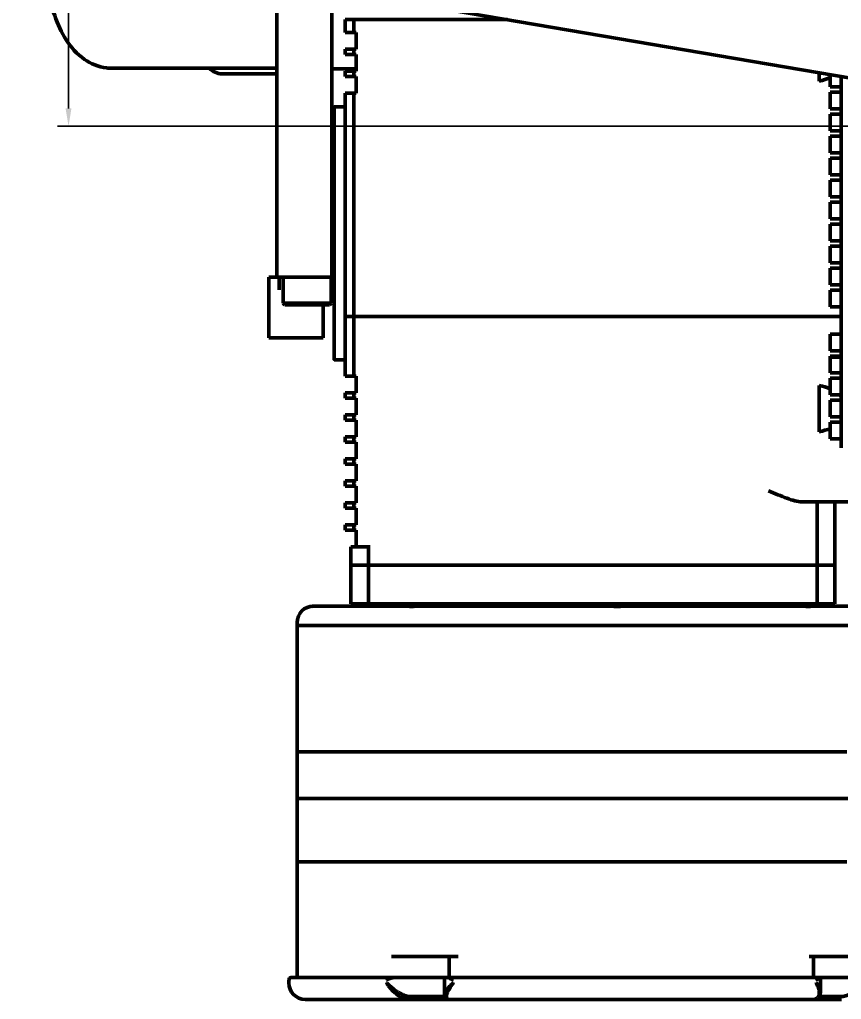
# Model space of a CAD drawing. Header units: millimetres. Extents: x 36 to 3196, y 27 to 5967.
# Drawn here: x 1240.5 to 1389.9, y 2943.3 to 3121.4 of the extents above; entities that cross this region are included whole.
import ezdxf

# ---------------------------------------------------------------- set-up
doc = ezdxf.new("R2010")
doc.units = ezdxf.units.MM
doc.layers.add('08_Dimension.Annotation', color=2, linetype='Continuous')
doc.layers.add('외형선(ISO)', color=7, linetype='Continuous', lineweight=50)
doc.styles.add('Coavis T-3.2 Style', font='MS PGothic.ttf', dxfattribs={"height": 3.2})
doc.styles.add('Coavis T-7.0 Style', font='MS PGothic.ttf', dxfattribs={"height": 7})
doc.dimstyles.new('Coavis D-Style$0', dxfattribs={"dimtxt": 3.2, "dimasz": 3.2, "dimexe": 2, "dimexo": 1, "dimgap": 0.8, "dimtad": 1, "dimdec": 3, "dimzin": 1, "dimdsep": 46, "dimtxsty": 'Coavis T-3.2 Style', "dimcen": 0, "dimclrd": 253, "dimclre": 253, "dimclrt": 2, "dimadec": 1, "dimazin": 0, "dimtp": 0.1, "dimtm": 0.1, "dimtfac": 0.71, "dimtdec": 3, "dimtmove": 0, "dimatfit": 3, "dimfxl": 1, "dimlwd": -1, "dimlwe": -1, "dimarcsym": 1})

# ---------------------------------------------------------------- blocks, each defined once
blk = doc.blocks.new('*D22')
at = {"layer": '08_Dimension.Annotation', "color": 253, "linetype": 'ByBlock', "transparency": 16777216}
for p, q in [((1486.89, 3243.06), (1247.42, 3243.06)), ((1249.42, 3239.86), (1249.42, 3105.26)), ((1486.89, 3102.06), (1247.42, 3102.06))]:
    blk.add_line(p, q, dxfattribs=at)
at = {"layer": '08_Dimension.Annotation', "color": 253, "transparency": 16777216}
for points in [[(1248.88, 3239.86), (1249.95, 3239.86), (1249.42, 3243.06)], [(1248.88, 3105.26), (1249.95, 3105.26), (1249.42, 3102.06)]]:
    blk.add_solid(points, dxfattribs=at)
at = {"layer": 'Defpoints', "color": 0, "transparency": 16777216}
for p in [(1487.89, 3243.06), (1249.42, 3102.06), (1487.89, 3102.06)]:
    blk.add_point(p, dxfattribs=at)
at = {"layer": '08_Dimension.Annotation', "color": 2, "transparency": 16777216, "insert": (1245.12, 3172.56), "char_height": 7, "attachment_point": 5, "rotation": 90, "style": 'Coavis T-7.0 Style'}
blk.add_mtext('{\\C5;141.000}', dxfattribs=at)

msp = doc.modelspace()

# ---------------------------------------------------------------- linework, layer by layer
at = {"layer": '외형선(ISO)'}
for p, q in [((1303.9375, 3125.7357), (1401.7763, 3109.0118)), ((1287.2917, 3124.5614), (1287.2917, 3112.7661)), ((1297.2917, 3112.7661), (1297.2917, 3124.5614)), ((1299.7105, 3121.4114), (1299.7105, 3119.0614)), ((1299.7105, 3121.4114), (1301.2563, 3121.4114)), ((1301.2563, 3119.0614), (1301.2563, 3121.4114)), ((1301.2563, 3121.4114), (1304.2596, 3121.4114)), ((1304.2596, 3121.4114), (1321.6283, 3121.4114)), ((1329.2356, 3121.4114), (1321.6283, 3121.4114)), ((1301.2563, 3119.0614), (1299.7105, 3119.0614)), ((1301.2563, 3119.0614), (1301.7105, 3119.0614)), ((1301.7105, 3116.0614), (1301.7105, 3119.0614)), ((1299.7105, 3116.0614), (1299.7105, 3115.0614)), ((1299.7105, 3116.0614), (1301.2563, 3116.0614)), ((1301.2563, 3115.0614), (1301.2563, 3116.0614)), ((1301.7105, 3116.0614), (1301.2563, 3116.0614)), ((1301.2563, 3115.0614), (1299.7105, 3115.0614)), ((1301.2563, 3115.0614), (1301.7105, 3115.0614)), ((1301.7105, 3112.0614), (1301.7105, 3115.0614)), ((1257.3506, 3112.5614), (1263.4682, 3112.5614)), ((1263.4682, 3112.5614), (1272.2917, 3112.5614)), ((1272.2917, 3112.5614), (1287.2917, 3112.5614)), ((1287.2917, 3108.1162), (1287.2917, 3112.7661)), ((1297.2917, 3112.7661), (1297.2917, 3108.1162)), ((1301.7105, 3112.4421), (1297.2917, 3112.4421)), ((1277.2917, 3111.5614), (1287.2917, 3111.5614)), ((1299.7105, 3112.0614), (1299.7105, 3111.0614)), ((1299.7105, 3112.0614), (1301.2563, 3112.0614)), ((1299.7105, 3111.0614), (1301.2563, 3111.0614)), ((1301.7105, 3112.0614), (1301.2563, 3112.0614)), ((1301.2563, 3111.0614), (1301.2563, 3112.0614)), ((1301.2563, 3111.0614), (1301.7105, 3111.0614)), ((1301.7105, 3108.0614), (1301.7105, 3111.0614)), ((1385.8917, 3110.2307), (1385.8917, 3111.727)), ((1387.8917, 3111.3851), (1387.8917, 3110.8691)), ((1387.8917, 3109.2055), (1387.8917, 3110.8691)), ((1389.8917, 3111.0433), (1389.8917, 3105.6436)), ((1387.8917, 3109.2055), (1389.8917, 3109.2055)), ((1287.2917, 3108.1162), (1287.2917, 3074.5614)), ((1297.2917, 3074.5614), (1297.2917, 3108.1162)), ((1299.7105, 3108.0614), (1299.7105, 3067.4114)), ((1301.2563, 3108.0614), (1299.7105, 3108.0614)), ((1301.7105, 3108.0614), (1301.2563, 3108.0614)), ((1301.2563, 3067.4114), (1301.2563, 3108.0614)), ((1387.8917, 3105.2055), (1387.8917, 3108.2055)), ((1389.8917, 3108.2055), (1387.8917, 3108.2055)), ((1297.7105, 3105.5614), (1297.7105, 3105.4736)), ((1297.9396, 3105.5614), (1297.7105, 3105.5614)), ((1297.7105, 3101.4614), (1297.7105, 3105.4736)), ((1297.9396, 3105.5614), (1299.7105, 3105.5614)), ((1387.8917, 3105.2055), (1389.8917, 3105.2055)), ((1389.8917, 3059.4792), (1389.8917, 3105.6436)), ((1387.8917, 3101.2055), (1387.8917, 3104.2055)), ((1389.8917, 3104.2055), (1387.8917, 3104.2055)), ((1297.7105, 3063.6614), (1297.7105, 3101.4614)), ((1387.8917, 3101.2055), (1389.8917, 3101.2055)), ((1387.8917, 3097.2055), (1387.8917, 3100.2055)), ((1389.8917, 3100.2055), (1387.8917, 3100.2055)), ((1387.8917, 3097.2055), (1389.8917, 3097.2055)), ((1387.8917, 3093.2055), (1387.8917, 3096.2055)), ((1389.8917, 3096.2055), (1387.8917, 3096.2055)), ((1387.8917, 3093.2055), (1389.8917, 3093.2055)), ((1297.2917, 3091.0614), (1297.7105, 3091.0614)), ((1387.8917, 3089.2055), (1387.8917, 3092.2055)), ((1389.8917, 3092.2055), (1387.8917, 3092.2055)), ((1387.8917, 3089.2055), (1389.8917, 3089.2055)), ((1387.8917, 3085.2055), (1387.8917, 3088.2055)), ((1389.8917, 3088.2055), (1387.8917, 3088.2055)), ((1387.8917, 3085.2055), (1389.8917, 3085.2055)), ((1387.8917, 3081.2055), (1387.8917, 3084.2055)), ((1389.8917, 3084.2055), (1387.8917, 3084.2055)), ((1387.8917, 3081.2055), (1389.8917, 3081.2055)), ((1387.8917, 3077.2055), (1387.8917, 3080.2055)), ((1389.8917, 3080.2055), (1387.8917, 3080.2055)), ((1387.8917, 3077.2055), (1389.8917, 3077.2055)), ((1387.8917, 3073.2055), (1387.8917, 3076.2055)), ((1389.8917, 3076.2055), (1387.8917, 3076.2055)), ((1285.8105, 3073.0614), (1285.8105, 3074.5614)), ((1287.2917, 3074.5614), (1285.8105, 3074.5614)), ((1289.2917, 3074.5614), (1287.2917, 3074.5614)), ((1287.7105, 3074.5614), (1287.7105, 3072.2698)), ((1288.4317, 3074.5614), (1288.4317, 3069.8614)), ((1295.2917, 3074.5614), (1289.2917, 3074.5614)), ((1297.2917, 3074.5614), (1295.2917, 3074.5614)), ((1297.1517, 3074.5614), (1297.1517, 3069.8614)), ((1297.1517, 3074.0614), (1297.7105, 3074.0614)), ((1387.8917, 3073.2055), (1389.8917, 3073.2055)), ((1285.8105, 3073.0614), (1285.8105, 3063.5614)), ((1387.8917, 3069.2055), (1387.8917, 3072.2055)), ((1389.8917, 3072.2055), (1387.8917, 3072.2055)), ((1288.4317, 3069.8614), (1297.1517, 3069.8614)), ((1288.7317, 3069.5614), (1288.4317, 3069.8614)), ((1296.8517, 3069.5614), (1288.7317, 3069.5614)), ((1295.7105, 3063.5614), (1295.7105, 3069.5614)), ((1296.8517, 3069.5614), (1297.1517, 3069.8614)), ((1387.8917, 3069.2055), (1389.8917, 3069.2055)), ((1301.2563, 3067.4114), (1299.7105, 3067.4114)), ((1299.7105, 3067.4114), (1299.7105, 3056.5614)), ((1304.2596, 3067.4114), (1301.2563, 3067.4114)), ((1301.2673, 3067.4114), (1301.2673, 3056.5614)), ((1301.2673, 3067.4114), (1304.2596, 3067.4114)), ((1321.6283, 3067.4114), (1304.2596, 3067.4114)), ((1304.2596, 3067.4114), (1321.6283, 3067.4114)), ((1321.6283, 3067.4114), (1367.7926, 3067.4114)), ((1321.6283, 3067.4114), (1367.7926, 3067.4114)), ((1376.6377, 3067.4114), (1367.7926, 3067.4114)), ((1376.6377, 3067.4114), (1367.7926, 3067.4114)), ((1376.6377, 3067.4114), (1389.8917, 3067.4114)), ((1376.6377, 3067.4114), (1389.8917, 3067.4114)), ((1387.8917, 3064.2114), (1387.8917, 3061.2114)), ((1389.8917, 3064.2114), (1387.8917, 3064.2114)), ((1295.7105, 3063.5614), (1285.8105, 3063.5614)), ((1297.7105, 3059.6492), (1297.7105, 3063.6614)), ((1387.8917, 3061.2114), (1389.8917, 3061.2114)), ((1297.7105, 3059.6492), (1297.7105, 3059.5614)), ((1297.9396, 3059.5614), (1297.7105, 3059.5614)), ((1299.7105, 3059.5614), (1297.9396, 3059.5614)), ((1387.8917, 3060.2114), (1387.8917, 3057.2114)), ((1389.8917, 3060.2114), (1387.8917, 3060.2114)), ((1387.8917, 3060.0614), (1389.8917, 3060.0614)), ((1389.8917, 3059.4792), (1389.8917, 3043.5374)), ((1387.8917, 3057.2114), (1389.8917, 3057.2114)), ((1301.2673, 3056.5614), (1299.7105, 3056.5614)), ((1301.7105, 3056.5614), (1301.2673, 3056.5614)), ((1301.7105, 3056.5614), (1301.7105, 3053.5614)), ((1387.8917, 3056.2114), (1387.8917, 3054.2537)), ((1389.8917, 3056.2114), (1387.8917, 3056.2114)), ((1299.7105, 3053.5614), (1299.7105, 3052.5614)), ((1299.7105, 3053.5614), (1301.2673, 3053.5614)), ((1301.2673, 3053.5614), (1301.2673, 3052.5614)), ((1301.2673, 3053.5614), (1301.7105, 3053.5614)), ((1385.8917, 3054.8921), (1385.8917, 3046.4625)), ((1387.8917, 3053.2114), (1387.8917, 3054.2537)), ((1301.2673, 3052.5614), (1299.7105, 3052.5614)), ((1301.7105, 3052.5614), (1301.2673, 3052.5614)), ((1301.7105, 3052.5614), (1301.7105, 3049.5614)), ((1387.8917, 3053.2114), (1389.6021, 3053.2114)), ((1387.8917, 3049.2114), (1387.8917, 3052.2114)), ((1389.8917, 3052.2114), (1387.8917, 3052.2114)), ((1389.6021, 3053.2114), (1389.8917, 3053.2114)), ((1299.7105, 3049.5614), (1299.7105, 3048.5614)), ((1299.7105, 3049.5614), (1301.2673, 3049.5614)), ((1301.2673, 3048.5614), (1299.7105, 3048.5614)), ((1301.2673, 3049.5614), (1301.2673, 3048.5614)), ((1301.2673, 3049.5614), (1301.7105, 3049.5614)), ((1301.7105, 3048.5614), (1301.2673, 3048.5614)), ((1301.7105, 3048.5614), (1301.7105, 3045.5614)), ((1387.8917, 3049.2114), (1389.8917, 3049.2114)), ((1387.8917, 3047.1009), (1387.8917, 3048.2114)), ((1389.6811, 3048.2114), (1387.8917, 3048.2114)), ((1389.8917, 3048.2114), (1389.6811, 3048.2114)), ((1387.8917, 3047.1009), (1387.8917, 3045.2114)), ((1299.7105, 3045.5614), (1299.7105, 3044.5614)), ((1299.7105, 3045.5614), (1301.2673, 3045.5614)), ((1301.2673, 3045.5614), (1301.2673, 3044.5614)), ((1301.2673, 3045.5614), (1301.7105, 3045.5614)), ((1387.8917, 3045.2114), (1389.8917, 3045.2114)), ((1301.2673, 3044.5614), (1299.7105, 3044.5614)), ((1301.7105, 3044.5614), (1301.2673, 3044.5614)), ((1301.7105, 3044.5614), (1301.7105, 3041.5614)), ((1299.7105, 3041.5614), (1299.7105, 3040.5614)), ((1299.7105, 3041.5614), (1301.2673, 3041.5614)), ((1301.2673, 3041.5614), (1301.2673, 3040.5614)), ((1301.2673, 3041.5614), (1301.7105, 3041.5614)), ((1301.2673, 3040.5614), (1299.7105, 3040.5614)), ((1301.7105, 3040.5614), (1301.2673, 3040.5614)), ((1301.7105, 3040.5614), (1301.7105, 3037.5614)), ((1299.7105, 3037.5614), (1299.7105, 3036.5614)), ((1299.7105, 3037.5614), (1301.2673, 3037.5614)), ((1301.2673, 3037.5614), (1301.2673, 3036.5614)), ((1301.2673, 3037.5614), (1301.7105, 3037.5614)), ((1301.2673, 3036.5614), (1299.7105, 3036.5614)), ((1301.7105, 3036.5614), (1301.2673, 3036.5614)), ((1301.7105, 3036.5614), (1301.7105, 3033.5614)), ((1299.7105, 3033.5614), (1299.7105, 3032.5614)), ((1299.7105, 3033.5614), (1301.2673, 3033.5614)), ((1301.2673, 3032.5614), (1299.7105, 3032.5614)), ((1301.2673, 3033.5614), (1301.2673, 3032.5614)), ((1301.2673, 3033.5614), (1301.7105, 3033.5614)), ((1301.7105, 3032.5614), (1301.2673, 3032.5614)), ((1301.7105, 3032.5614), (1301.7105, 3029.5614)), ((1389.8917, 3033.7114), (1382.7137, 3033.7114)), ((1385.4827, 3022.2114), (1385.4827, 3033.7114)), ((1388.7105, 3022.2114), (1388.7105, 3033.7114)), ((1389.8917, 3033.7114), (1391.8917, 3033.7114)), ((1299.7105, 3029.5614), (1299.7105, 3028.5614)), ((1299.7105, 3029.5614), (1301.2673, 3029.5614)), ((1301.2673, 3028.5614), (1299.7105, 3028.5614)), ((1301.2673, 3029.5614), (1301.7105, 3029.5614)), ((1301.2673, 3029.5614), (1301.2673, 3028.5614)), ((1301.7105, 3028.5614), (1301.2673, 3028.5614)), ((1301.7105, 3028.5614), (1301.7105, 3025.5614)), ((1300.7105, 3025.5614), (1301.7105, 3025.5614)), ((1300.7105, 3022.2114), (1300.7105, 3025.5614)), ((1304.2596, 3025.5614), (1301.7105, 3025.5614)), ((1303.9382, 3022.2114), (1303.9382, 3025.5614)), ((1300.7105, 3022.2114), (1302.9317, 3022.2114)), ((1302.9317, 3022.2114), (1300.7105, 3022.2114)), ((1300.7105, 3015.2114), (1300.7105, 3022.2114)), ((1302.9317, 3022.2114), (1303.9382, 3022.2114)), ((1303.9382, 3022.2114), (1302.9317, 3022.2114)), ((1303.9382, 3022.2114), (1321.6283, 3022.2114)), ((1321.6283, 3022.2114), (1303.9382, 3022.2114)), ((1303.9382, 3015.2114), (1303.9382, 3022.2114)), ((1367.7926, 3022.2114), (1321.6283, 3022.2114)), ((1367.7926, 3022.2114), (1321.6283, 3022.2114)), ((1367.7926, 3022.2114), (1385.4827, 3022.2114)), ((1367.7926, 3022.2114), (1385.4827, 3022.2114)), ((1385.4827, 3022.2114), (1386.4893, 3022.2114)), ((1385.4827, 3022.2114), (1386.4893, 3022.2114)), ((1385.4827, 3015.2114), (1385.4827, 3022.2114)), ((1386.4893, 3022.2114), (1388.7105, 3022.2114)), ((1386.4893, 3022.2114), (1388.7105, 3022.2114)), ((1388.7105, 3015.2114), (1388.7105, 3022.2114)), ((1293.9605, 3014.7614), (1294.0339, 3014.7614)), ((1294.0339, 3014.7614), (1294.3305, 3014.7614)), ((1294.3305, 3014.7614), (1310.8069, 3014.7614)), ((1300.7105, 3015.2114), (1302.9317, 3015.2114)), ((1302.9317, 3015.2114), (1303.9382, 3015.2114)), ((1303.9382, 3015.2114), (1321.6283, 3015.2114)), ((1304.7105, 3014.7614), (1304.7105, 3015.2114)), ((1310.8069, 3014.7614), (1313.4123, 3014.7614)), ((1313.4123, 3014.7614), (1347.4401, 3014.7614)), ((1367.7926, 3015.2114), (1321.6283, 3015.2114)), ((1347.4401, 3014.7614), (1350.8281, 3014.7614)), ((1350.8281, 3014.7614), (1382.4743, 3014.7614)), ((1367.7926, 3015.2114), (1385.4827, 3015.2114)), ((1382.4743, 3014.7614), (1384.6603, 3014.7614)), ((1384.6603, 3014.7614), (1395.4605, 3014.7614)), ((1384.7105, 3014.7614), (1384.7105, 3015.2114)), ((1385.4827, 3015.2114), (1386.4893, 3015.2114)), ((1386.4893, 3015.2114), (1388.7105, 3015.2114)), ((1290.9605, 3011.2614), (1290.9605, 3011.7614)), ((1290.9605, 3011.2614), (1398.4605, 3011.2614)), ((1398.4605, 3011.2614), (1290.9605, 3011.2614)), ((1290.9605, 2988.2614), (1290.9605, 3011.2614)), ((1290.9605, 2988.2614), (1382.7175, 2988.2614)), ((1290.9605, 2988.2614), (1382.7175, 2988.2614)), ((1290.9605, 2979.7614), (1290.9605, 2988.2614)), ((1390.9238, 2988.2614), (1382.7175, 2988.2614)), ((1290.9605, 2979.7614), (1382.7175, 2979.7614)), ((1290.9605, 2979.7614), (1382.7175, 2979.7614)), ((1290.9605, 2968.2614), (1290.9605, 2979.7614)), ((1382.7175, 2979.7614), (1532.9777, 2979.7614)), ((1532.9777, 2979.7614), (1382.7175, 2979.7614)), ((1290.9605, 2968.2614), (1382.7175, 2968.2614)), ((1290.9605, 2968.2614), (1382.7175, 2968.2614)), ((1290.9605, 2947.2614), (1290.9605, 2968.2614)), ((1382.7175, 2968.2614), (1390.9238, 2968.2614)), ((1308.1024, 2951.0614), (1320.2484, 2951.0614)), ((1318.6138, 2951.0614), (1318.6138, 2947.2614)), ((1384.0667, 2951.0614), (1392.5714, 2951.0614)), ((1384.8701, 2951.0614), (1384.8701, 2947.2614)), ((1289.4605, 2946.7614), (1289.4605, 2946.2614)), ((1308.8471, 2947.2614), (1289.9605, 2947.2614)), ((1311.7347, 2947.2614), (1308.8471, 2947.2614)), ((1313.3286, 2947.2614), (1311.7347, 2947.2614)), ((1312.6031, 2947.2614), (1313.3286, 2947.2614)), ((1313.3286, 2947.2614), (1317.7453, 2947.2614)), ((1317.7453, 2947.2614), (1313.3286, 2947.2614)), ((1318.1025, 2947.2614), (1317.7453, 2947.2614)), ((1317.7453, 2947.2614), (1317.7453, 2944.0644)), ((1386.0793, 2947.2614), (1318.1025, 2947.2614)), ((1386.1103, 2947.2614), (1386.0793, 2947.2614)), ((1386.1103, 2947.2614), (1387.1432, 2947.2614)), ((1387.1432, 2947.2614), (1386.1103, 2947.2614)), ((1386.1103, 2947.2614), (1386.1103, 2944.5953)), ((1387.1432, 2947.2614), (1388.1794, 2947.2614)), ((1389.4196, 2947.2614), (1387.1432, 2947.2614)), ((1392.56, 2947.2614), (1389.4196, 2947.2614)), ((1311.1546, 2943.2614), (1292.4605, 2943.2614)), ((1311.3251, 2943.2614), (1311.1546, 2943.2614)), ((1312.919, 2943.2614), (1311.3251, 2943.2614)), ((1311.7347, 2943.7614), (1311.53, 2943.7614)), ((1311.7347, 2943.7614), (1313.3286, 2943.7614)), ((1318.5519, 2943.2614), (1312.919, 2943.2614)), ((1317.9019, 2943.7614), (1313.3286, 2943.7614)), ((1384.7612, 2943.2614), (1318.5519, 2943.2614)), ((1387.43, 2943.2614), (1384.7612, 2943.2614)), ((1385.986, 2944.1391), (1385.7083, 2943.7152)), ((1387.1432, 2943.7614), (1385.7386, 2943.7614)), ((1387.1432, 2943.7614), (1389.4196, 2943.7614)), ((1389.7064, 2943.2614), (1387.43, 2943.2614)), ((1389.701, 2943.7614), (1389.4196, 2943.7614)), ((1389.9409, 2943.2614), (1389.7064, 2943.2614))]:
    msp.add_line(p, q, dxfattribs=at)
for centre, radius, start, end in [((1277.2917, 3114.5614), 3, 221.810315, 270), ((1293.9605, 3011.7614), 3, 90, 180), ((1289.9605, 2946.7614), 0.5, 90, 180), ((1292.4605, 2946.2614), 3, 180, 270)]:
    msp.add_arc(centre, radius, start, end, dxfattribs=at)
for centre, start_param, end_param in [((1383.1612, 3114.4455), 5.07030831, 5.36457636), ((1383.1612, 3050.6773), 0.91860894, 1.212877), ((1383.1612, 3050.6773), 0.52857532, 0.59817791), ((1383.1612, 3050.6773), 5.70324572, 5.75460998), ((1383.1612, 3050.6773), 5.07030831, 5.36457636)]:
    msp.add_ellipse(centre, major_axis=(7.7942, 0), ratio=0.57735027, start_param=start_param, end_param=end_param, dxfattribs=at)
for points, knots in [([(1245.2917, 3132.5614), (1245.2917, 3130.7442), (1245.426, 3128.9275), (1245.9633, 3125.4134), (1246.3652, 3123.7168), (1247.4523, 3120.5373), (1248.1337, 3119.053), (1249.876, 3116.363), (1250.9399, 3115.1397), (1253.4563, 3113.4023), (1254.8269, 3112.8127), (1256.6555, 3112.5833), (1257.003, 3112.5614), (1257.3506, 3112.5614)], [4.71238898, 4.71238898, 4.71238898, 4.71238898, 5.02654825, 5.02654825, 5.34070751, 5.34070751, 5.65486678, 5.65486678, 5.96902604, 5.96902604, 6.22422884, 6.22422884, 6.28318531, 6.28318531, 6.28318531, 6.28318531]), ([(1297.7105, 3105.4736), (1297.7364, 3105.4947), (1297.7631, 3105.5123), (1297.8382, 3105.5496), (1297.8882, 3105.5609), (1297.9396, 3105.5614)], [-0.229841854, -0.229841854, -0.229841854, -0.229841854, -0.1992093279, -0.1992093279, -0.1455497148, -0.1455497148, -0.1455497148, -0.1455497148]), ([(1297.9396, 3059.5614), (1297.8882, 3059.562), (1297.8382, 3059.5732), (1297.7631, 3059.6105), (1297.7364, 3059.6281), (1297.7105, 3059.6492)], [-1.4097183571, -1.4097183571, -1.4097183571, -1.4097183571, -1.356058744, -1.356058744, -1.3254262179, -1.3254262179, -1.3254262179, -1.3254262179]), ([(1382.7137, 3033.7114), (1381.9664, 3033.7114), (1381.0377, 3034.0058), (1378.9442, 3034.7812), (1377.7797, 3035.268), (1376.6377, 3035.7114)], [-0.834717619, -0.834717619, -0.834717619, -0.834717619, -0.417358809, -0.417358809, 0, 0, 0, 0]), ([(1294.3305, 3014.7614), (1294.122, 3014.7614), (1293.9505, 3014.7462), (1293.7048, 3014.7225), (1293.6416, 3014.7162), (1293.6473, 3014.7271), (1293.7214, 3014.7449), (1293.9115, 3014.7589), (1293.969, 3014.7614), (1294.0339, 3014.7614)], [-0.897920286, -0.897920286, -0.897920286, -0.897920286, -0.786696584, -0.786696584, -0.669803818, -0.669803818, -0.548309921, -0.548309921, -0.50547008, -0.50547008, -0.50547008, -0.50547008]), ([(1313.4123, 3014.7614), (1313.2713, 3014.7614), (1313.1299, 3014.7585), (1312.6842, 3014.7452), (1312.3926, 3014.7312), (1311.8852, 3014.7183), (1311.6683, 3014.718), (1311.2689, 3014.73), (1311.0966, 3014.7436), (1310.9023, 3014.7579), (1310.8486, 3014.7614), (1310.8069, 3014.7614)], [-0.895644827, -0.895644827, -0.895644827, -0.895644827, -0.848916301, -0.848916301, -0.747481993, -0.747481993, -0.657032159, -0.657032159, -0.556432131, -0.556432131, -0.505511855, -0.505511855, -0.505511855, -0.505511855]), ([(1350.8281, 3014.7614), (1350.5754, 3014.7614), (1350.2833, 3014.7462), (1349.6192, 3014.7225), (1349.259, 3014.7162), (1348.5174, 3014.7271), (1348.1455, 3014.7449), (1347.6739, 3014.7589), (1347.5547, 3014.7614), (1347.4401, 3014.7614)], [-0.897920286, -0.897920286, -0.897920286, -0.897920286, -0.786696584, -0.786696584, -0.669803818, -0.669803818, -0.548309921, -0.548309921, -0.50547008, -0.50547008, -0.50547008, -0.50547008]), ([(1384.6603, 3014.7614), (1384.6468, 3014.7614), (1384.6232, 3014.7585), (1384.5148, 3014.7452), (1384.3933, 3014.7312), (1384.0807, 3014.7183), (1383.9007, 3014.718), (1383.4618, 3014.73), (1383.2001, 3014.7436), (1382.7732, 3014.7579), (1382.6252, 3014.7614), (1382.4743, 3014.7614)], [-0.895644827, -0.895644827, -0.895644827, -0.895644827, -0.848916301, -0.848916301, -0.747481993, -0.747481993, -0.657032159, -0.657032159, -0.556432131, -0.556432131, -0.505511855, -0.505511855, -0.505511855, -0.505511855]), ([(1308.8471, 2947.2614), (1308.6619, 2947.2614), (1308.4577, 2947.2308), (1307.8933, 2947.0806), (1307.5512, 2946.9276), (1307.2467, 2946.7635), (1307.2447, 2946.7625), (1307.2428, 2946.7614)], [-0.213745231, -0.213745231, -0.213745231, -0.213745231, -0.132568287, -0.132568287, 0, 0, 0.000856776, 0.000856776, 0.000856776, 0.000856776]), ([(1318.1025, 2947.2614), (1318.1534, 2947.2614), (1318.2132, 2947.2513), (1318.4079, 2947.1964), (1318.5592, 2947.1329), (1318.9317, 2946.9638), (1319.1402, 2946.8639), (1319.3646, 2946.7635), (1319.367, 2946.7625), (1319.3693, 2946.7614)], [0.620418883, 0.620418883, 0.620418883, 0.620418883, 0.667518907, 0.667518907, 0.75055806, 0.75055806, 0.83624971, 0.83624971, 0.837158655, 0.837158655, 0.837158655, 0.837158655]), ([(1386.0793, 2947.2614), (1386.0525, 2947.2614), (1386.0052, 2947.2308), (1385.798, 2947.0806), (1385.5982, 2946.9276), (1385.3187, 2946.7635), (1385.3169, 2946.7625), (1385.3151, 2946.7614)], [-0.213745231, -0.213745231, -0.213745231, -0.213745231, -0.132568287, -0.132568287, 0, 0, 0.000856776, 0.000856776, 0.000856776, 0.000856776]), ([(1311.1546, 2943.2614), (1311.0742, 2943.2614), (1310.9905, 2943.2689), (1310.9037, 2943.2831), (1310.8604, 2943.2903), (1310.8162, 2943.2991), (1310.7712, 2943.3097), (1310.7263, 2943.3202), (1310.6805, 2943.3324), (1310.6341, 2943.3463), (1310.5876, 2943.3601), (1310.5402, 2943.3757), (1310.4929, 2943.3927), (1310.4456, 2943.4096), (1310.3981, 2943.4279), (1310.3505, 2943.4475), (1310.3028, 2943.4671), (1310.2551, 2943.488), (1310.2072, 2943.5102), (1310.1594, 2943.5323), (1310.1114, 2943.5557), (1310.0632, 2943.5802), (1310.0151, 2943.6048), (1309.9668, 2943.6306), (1309.9185, 2943.6574), (1309.8702, 2943.6842), (1309.8223, 2943.7119), (1309.7748, 2943.7403), (1309.7272, 2943.7688), (1309.6799, 2943.7981), (1309.633, 2943.8281), (1309.586, 2943.8582), (1309.5394, 2943.8889), (1309.493, 2943.9204), (1309.4466, 2943.9519), (1309.4005, 2943.9841), (1309.3547, 2944.017), (1309.3089, 2944.0499), (1309.2633, 2944.0834), (1309.2181, 2944.1176), (1309.1728, 2944.1518), (1309.1278, 2944.1867), (1309.083, 2944.2222), (1309.0382, 2944.2577), (1308.9939, 2944.2937), (1308.9501, 2944.33), (1308.8627, 2944.4025), (1308.7774, 2944.4765), (1308.6942, 2944.5517), (1308.6109, 2944.627), (1308.5296, 2944.7035), (1308.4502, 2944.7812), (1308.3707, 2944.8589), (1308.2932, 2944.9377), (1308.2174, 2945.0178), (1308.1795, 2945.0578), (1308.142, 2945.0981), (1308.105, 2945.1386), (1308.068, 2945.1792), (1308.0314, 2945.2201), (1307.9953, 2945.2612), (1307.9593, 2945.3022), (1307.9239, 2945.3433), (1307.8891, 2945.3845), (1307.8543, 2945.4257), (1307.8201, 2945.467), (1307.7864, 2945.5084), (1307.7191, 2945.5911), (1307.6542, 2945.6741), (1307.5915, 2945.7574), (1307.5288, 2945.8408), (1307.4684, 2945.9245), (1307.4103, 2946.0085), (1307.3812, 2946.0505), (1307.3527, 2946.0926), (1307.3248, 2946.1347), (1307.3108, 2946.1558), (1307.297, 2946.1769), (1307.2833, 2946.1981), (1307.2765, 2946.2086), (1307.2697, 2946.2192), (1307.2629, 2946.2298), (1307.2561, 2946.2403), (1307.2494, 2946.251), (1307.2428, 2946.2614)], [-1, -1, -1, -1, -0.9375, -0.9375, -0.9375, -0.90625, -0.90625, -0.90625, -0.875, -0.875, -0.875, -0.84375, -0.84375, -0.84375, -0.8125, -0.8125, -0.8125, -0.78125, -0.78125, -0.78125, -0.75, -0.75, -0.75, -0.71875, -0.71875, -0.71875, -0.6875, -0.6875, -0.6875, -0.65625, -0.65625, -0.65625, -0.625, -0.625, -0.625, -0.59375, -0.59375, -0.59375, -0.5625, -0.5625, -0.5625, -0.53125, -0.53125, -0.53125, -0.5, -0.5, -0.5, -0.4375, -0.4375, -0.4375, -0.375, -0.375, -0.375, -0.3125, -0.3125, -0.3125, -0.28125, -0.28125, -0.28125, -0.25, -0.25, -0.25, -0.21875, -0.21875, -0.21875, -0.1875, -0.1875, -0.1875, -0.125, -0.125, -0.125, -0.0625, -0.0625, -0.0625, -0.03125, -0.03125, -0.03125, -0.015625, -0.015625, -0.015625, -0.0078125, -0.0078125, -0.0078125, 0, 0, 0, 0]), ([(1307.2428, 2946.2614), (1307.2506, 2946.2527), (1307.2587, 2946.2438), (1307.2667, 2946.235), (1307.2747, 2946.2262), (1307.2828, 2946.2174), (1307.2909, 2946.2086), (1307.3071, 2946.191), (1307.3235, 2946.1734), (1307.34, 2946.1558), (1307.3729, 2946.1207), (1307.4065, 2946.0856), (1307.4406, 2946.0506), (1307.5088, 2945.9806), (1307.5793, 2945.9109), (1307.6521, 2945.8414), (1307.7248, 2945.772), (1307.7998, 2945.7028), (1307.8771, 2945.6339), (1307.9157, 2945.5994), (1307.955, 2945.565), (1307.9948, 2945.5307), (1308.0346, 2945.4963), (1308.075, 2945.4621), (1308.1161, 2945.4279), (1308.1571, 2945.3937), (1308.1987, 2945.3596), (1308.2407, 2945.3258), (1308.2826, 2945.292), (1308.325, 2945.2584), (1308.3678, 2945.225), (1308.4534, 2945.1584), (1308.5407, 2945.0926), (1308.6297, 2945.0279), (1308.7187, 2944.9631), (1308.8095, 2944.8994), (1308.9021, 2944.8367), (1308.9947, 2944.774), (1309.0892, 2944.7123), (1309.1857, 2944.6519), (1309.234, 2944.6216), (1309.2828, 2944.5917), (1309.3321, 2944.5621), (1309.3813, 2944.5325), (1309.4307, 2944.5034), (1309.4803, 2944.4749), (1309.5299, 2944.4464), (1309.5797, 2944.4185), (1309.6297, 2944.3911), (1309.6797, 2944.3637), (1309.7299, 2944.3368), (1309.7803, 2944.3106), (1309.8307, 2944.2844), (1309.8813, 2944.2587), (1309.9321, 2944.2337), (1309.9829, 2944.2086), (1310.0339, 2944.1842), (1310.0852, 2944.1605), (1310.1364, 2944.1368), (1310.1879, 2944.1137), (1310.2397, 2944.0914), (1310.2914, 2944.069), (1310.3431, 2944.0476), (1310.3944, 2944.0271), (1310.4458, 2944.0067), (1310.4969, 2943.9872), (1310.5477, 2943.9687), (1310.5985, 2943.9503), (1310.649, 2943.9328), (1310.6992, 2943.9165), (1310.7495, 2943.9001), (1310.7994, 2943.8849), (1310.8491, 2943.8708), (1310.8987, 2943.8567), (1310.9482, 2943.8437), (1310.9966, 2943.8321), (1311.045, 2943.8206), (1311.0925, 2943.8104), (1311.1389, 2943.8016), (1311.1854, 2943.7928), (1311.2309, 2943.7855), (1311.2754, 2943.7795), (1311.3643, 2943.7676), (1311.4493, 2943.7614), (1311.53, 2943.7614)], [-1, -1, -1, -1, -0.9921875, -0.9921875, -0.9921875, -0.984375, -0.984375, -0.984375, -0.96875, -0.96875, -0.96875, -0.9375, -0.9375, -0.9375, -0.875, -0.875, -0.875, -0.8125, -0.8125, -0.8125, -0.78125, -0.78125, -0.78125, -0.75, -0.75, -0.75, -0.71875, -0.71875, -0.71875, -0.6875, -0.6875, -0.6875, -0.625, -0.625, -0.625, -0.5625, -0.5625, -0.5625, -0.5, -0.5, -0.5, -0.46875, -0.46875, -0.46875, -0.4375, -0.4375, -0.4375, -0.40625, -0.40625, -0.40625, -0.375, -0.375, -0.375, -0.34375, -0.34375, -0.34375, -0.3125, -0.3125, -0.3125, -0.28125, -0.28125, -0.28125, -0.25, -0.25, -0.25, -0.21875, -0.21875, -0.21875, -0.1875, -0.1875, -0.1875, -0.15625, -0.15625, -0.15625, -0.125, -0.125, -0.125, -0.09375, -0.09375, -0.09375, -0.0625, -0.0625, -0.0625, 0, 0, 0, 0]), ([(1317.8103, 2943.8665), (1317.809, 2943.8679), (1317.8078, 2943.8693), (1317.8066, 2943.8708), (1317.7949, 2943.8849), (1317.7849, 2943.9001), (1317.7767, 2943.9165), (1317.7685, 2943.9328), (1317.7619, 2943.9503), (1317.757, 2943.9687), (1317.7521, 2943.9872), (1317.7487, 2944.0067), (1317.7469, 2944.0271), (1317.7451, 2944.0476), (1317.7449, 2944.069), (1317.7461, 2944.0914), (1317.7473, 2944.1137), (1317.75, 2944.1368), (1317.7541, 2944.1605), (1317.7581, 2944.1842), (1317.7636, 2944.2086), (1317.7703, 2944.2337), (1317.777, 2944.2587), (1317.7849, 2944.2844), (1317.7941, 2944.3106), (1317.8033, 2944.3368), (1317.8137, 2944.3637), (1317.8252, 2944.3911), (1317.8368, 2944.4185), (1317.8495, 2944.4464), (1317.8633, 2944.4749), (1317.8771, 2944.5034), (1317.892, 2944.5325), (1317.908, 2944.5621), (1317.924, 2944.5917), (1317.941, 2944.6216), (1317.9589, 2944.6519), (1317.9946, 2944.7123), (1318.034, 2944.774), (1318.0767, 2944.8367), (1318.1193, 2944.8994), (1318.1652, 2944.9631), (1318.2142, 2945.0279), (1318.2631, 2945.0926), (1318.3151, 2945.1584), (1318.3699, 2945.225), (1318.3974, 2945.2584), (1318.4255, 2945.292), (1318.4544, 2945.3258), (1318.4833, 2945.3596), (1318.5129, 2945.3937), (1318.5431, 2945.4279), (1318.5733, 2945.4621), (1318.6041, 2945.4963), (1318.6354, 2945.5307), (1318.6667, 2945.565), (1318.6986, 2945.5994), (1318.731, 2945.6339), (1318.7958, 2945.7028), (1318.8626, 2945.772), (1318.9316, 2945.8414), (1319.0005, 2945.9109), (1319.0715, 2945.9806), (1319.1444, 2946.0506), (1319.1809, 2946.0856), (1319.2179, 2946.1207), (1319.2554, 2946.1558), (1319.2741, 2946.1734), (1319.293, 2946.191), (1319.312, 2946.2086), (1319.3215, 2946.2174), (1319.3311, 2946.2262), (1319.3406, 2946.235), (1319.3502, 2946.2438), (1319.3598, 2946.2527), (1319.3693, 2946.2614)], [-0.846970401, -0.846970401, -0.846970401, -0.846970401, -0.84375, -0.84375, -0.84375, -0.8125, -0.8125, -0.8125, -0.78125, -0.78125, -0.78125, -0.75, -0.75, -0.75, -0.71875, -0.71875, -0.71875, -0.6875, -0.6875, -0.6875, -0.65625, -0.65625, -0.65625, -0.625, -0.625, -0.625, -0.59375, -0.59375, -0.59375, -0.5625, -0.5625, -0.5625, -0.53125, -0.53125, -0.53125, -0.5, -0.5, -0.5, -0.4375, -0.4375, -0.4375, -0.375, -0.375, -0.375, -0.3125, -0.3125, -0.3125, -0.28125, -0.28125, -0.28125, -0.25, -0.25, -0.25, -0.21875, -0.21875, -0.21875, -0.1875, -0.1875, -0.1875, -0.125, -0.125, -0.125, -0.0625, -0.0625, -0.0625, -0.03125, -0.03125, -0.03125, -0.015625, -0.015625, -0.015625, -0.0078125, -0.0078125, -0.0078125, 0, 0, 0, 0]), ([(1319.3693, 2946.2614), (1319.3613, 2946.251), (1319.3532, 2946.2403), (1319.3452, 2946.2298), (1319.3372, 2946.2192), (1319.3292, 2946.2086), (1319.3212, 2946.1981), (1319.3053, 2946.1769), (1319.2894, 2946.1558), (1319.2737, 2946.1347), (1319.2423, 2946.0926), (1319.2114, 2946.0505), (1319.181, 2946.0085), (1319.1201, 2945.9245), (1319.0613, 2945.8408), (1319.0044, 2945.7574), (1318.9475, 2945.6741), (1318.8925, 2945.5911), (1318.8397, 2945.5084), (1318.8133, 2945.467), (1318.7874, 2945.4257), (1318.762, 2945.3845), (1318.7366, 2945.3433), (1318.7117, 2945.3022), (1318.6874, 2945.2612), (1318.6631, 2945.2201), (1318.6394, 2945.1792), (1318.6164, 2945.1386), (1318.5933, 2945.0981), (1318.571, 2945.0578), (1318.5493, 2945.0178), (1318.506, 2944.9377), (1318.4654, 2944.8589), (1318.4277, 2944.7812), (1318.3899, 2944.7035), (1318.3551, 2944.627), (1318.3233, 2944.5517), (1318.2915, 2944.4765), (1318.2628, 2944.4025), (1318.2376, 2944.33), (1318.225, 2944.2937), (1318.2132, 2944.2577), (1318.2023, 2944.2222), (1318.1915, 2944.1867), (1318.1816, 2944.1518), (1318.1728, 2944.1176), (1318.164, 2944.0834), (1318.1562, 2944.0499), (1318.1494, 2944.017), (1318.1427, 2943.9841), (1318.137, 2943.9519), (1318.1324, 2943.9204), (1318.1279, 2943.8889), (1318.1244, 2943.8582), (1318.1221, 2943.8281), (1318.1198, 2943.7981), (1318.1187, 2943.7688), (1318.1189, 2943.7403), (1318.119, 2943.7119), (1318.1204, 2943.6842), (1318.1231, 2943.6574), (1318.1259, 2943.6306), (1318.13, 2943.6048), (1318.1354, 2943.5802), (1318.1409, 2943.5557), (1318.1477, 2943.5323), (1318.156, 2943.5102), (1318.1643, 2943.488), (1318.174, 2943.4671), (1318.1852, 2943.4475), (1318.1964, 2943.4279), (1318.2091, 2943.4096), (1318.2235, 2943.3927), (1318.2378, 2943.3757), (1318.2538, 2943.3601), (1318.2712, 2943.3463), (1318.2887, 2943.3324), (1318.3076, 2943.3202), (1318.3279, 2943.3097), (1318.3483, 2943.2991), (1318.3701, 2943.2903), (1318.3935, 2943.2831), (1318.4402, 2943.2689), (1318.4928, 2943.2614), (1318.5519, 2943.2614)], [-1, -1, -1, -1, -0.9921875, -0.9921875, -0.9921875, -0.984375, -0.984375, -0.984375, -0.96875, -0.96875, -0.96875, -0.9375, -0.9375, -0.9375, -0.875, -0.875, -0.875, -0.8125, -0.8125, -0.8125, -0.78125, -0.78125, -0.78125, -0.75, -0.75, -0.75, -0.71875, -0.71875, -0.71875, -0.6875, -0.6875, -0.6875, -0.625, -0.625, -0.625, -0.5625, -0.5625, -0.5625, -0.5, -0.5, -0.5, -0.46875, -0.46875, -0.46875, -0.4375, -0.4375, -0.4375, -0.40625, -0.40625, -0.40625, -0.375, -0.375, -0.375, -0.34375, -0.34375, -0.34375, -0.3125, -0.3125, -0.3125, -0.28125, -0.28125, -0.28125, -0.25, -0.25, -0.25, -0.21875, -0.21875, -0.21875, -0.1875, -0.1875, -0.1875, -0.15625, -0.15625, -0.15625, -0.125, -0.125, -0.125, -0.09375, -0.09375, -0.09375, -0.0625, -0.0625, -0.0625, 0, 0, 0, 0]), ([(1384.7612, 2943.2614), (1384.8533, 2943.2614), (1384.9398, 2943.2689), (1385.0211, 2943.2831), (1385.0617, 2943.2903), (1385.101, 2943.2991), (1385.1391, 2943.3097), (1385.1771, 2943.3202), (1385.2139, 2943.3324), (1385.2493, 2943.3463), (1385.2848, 2943.3601), (1385.3191, 2943.3757), (1385.3516, 2943.3927), (1385.384, 2943.4096), (1385.4148, 2943.4279), (1385.4441, 2943.4475), (1385.4734, 2943.4671), (1385.5011, 2943.488), (1385.5273, 2943.5102), (1385.5535, 2943.5323), (1385.5783, 2943.5557), (1385.6016, 2943.5802), (1385.6249, 2943.6048), (1385.6469, 2943.6306), (1385.6674, 2943.6574), (1385.6879, 2943.6842), (1385.7068, 2943.7119), (1385.7242, 2943.7403), (1385.7417, 2943.7688), (1385.7577, 2943.7981), (1385.7724, 2943.8281), (1385.787, 2943.8582), (1385.8003, 2943.8889), (1385.8123, 2943.9204), (1385.8243, 2943.9519), (1385.8351, 2943.9841), (1385.8446, 2944.017), (1385.8541, 2944.0499), (1385.8623, 2944.0834), (1385.8694, 2944.1176), (1385.8765, 2944.1518), (1385.8824, 2944.1867), (1385.8872, 2944.2222), (1385.892, 2944.2577), (1385.8956, 2944.2937), (1385.898, 2944.33), (1385.903, 2944.4025), (1385.9035, 2944.4765), (1385.9, 2944.5517), (1385.8965, 2944.627), (1385.889, 2944.7035), (1385.8777, 2944.7812), (1385.8665, 2944.8589), (1385.8515, 2944.9377), (1385.833, 2945.0178), (1385.8237, 2945.0578), (1385.8136, 2945.0981), (1385.8025, 2945.1386), (1385.7915, 2945.1792), (1385.7796, 2945.2201), (1385.7668, 2945.2612), (1385.7541, 2945.3022), (1385.7405, 2945.3433), (1385.7262, 2945.3845), (1385.7118, 2945.4257), (1385.6967, 2945.467), (1385.6808, 2945.5084), (1385.6491, 2945.5911), (1385.6143, 2945.6741), (1385.5766, 2945.7574), (1385.5388, 2945.8408), (1385.4981, 2945.9245), (1385.4545, 2946.0085), (1385.4328, 2946.0505), (1385.4102, 2946.0926), (1385.387, 2946.1347), (1385.3754, 2946.1558), (1385.3635, 2946.1769), (1385.3515, 2946.1981), (1385.3456, 2946.2086), (1385.3395, 2946.2192), (1385.3334, 2946.2298), (1385.3273, 2946.2403), (1385.3212, 2946.251), (1385.3151, 2946.2614)], [-1, -1, -1, -1, -0.9375, -0.9375, -0.9375, -0.90625, -0.90625, -0.90625, -0.875, -0.875, -0.875, -0.84375, -0.84375, -0.84375, -0.8125, -0.8125, -0.8125, -0.78125, -0.78125, -0.78125, -0.75, -0.75, -0.75, -0.71875, -0.71875, -0.71875, -0.6875, -0.6875, -0.6875, -0.65625, -0.65625, -0.65625, -0.625, -0.625, -0.625, -0.59375, -0.59375, -0.59375, -0.5625, -0.5625, -0.5625, -0.53125, -0.53125, -0.53125, -0.5, -0.5, -0.5, -0.4375, -0.4375, -0.4375, -0.375, -0.375, -0.375, -0.3125, -0.3125, -0.3125, -0.28125, -0.28125, -0.28125, -0.25, -0.25, -0.25, -0.21875, -0.21875, -0.21875, -0.1875, -0.1875, -0.1875, -0.125, -0.125, -0.125, -0.0625, -0.0625, -0.0625, -0.03125, -0.03125, -0.03125, -0.015625, -0.015625, -0.015625, -0.0078125, -0.0078125, -0.0078125, 0, 0, 0, 0]), ([(1385.3151, 2946.2614), (1385.3223, 2946.2527), (1385.3297, 2946.2438), (1385.3369, 2946.235), (1385.3442, 2946.2262), (1385.3514, 2946.2174), (1385.3585, 2946.2086), (1385.3729, 2946.191), (1385.387, 2946.1734), (1385.4009, 2946.1558), (1385.4288, 2946.1207), (1385.456, 2946.0856), (1385.4824, 2946.0506), (1385.5352, 2945.9806), (1385.5851, 2945.9109), (1385.632, 2945.8414), (1385.6789, 2945.772), (1385.7227, 2945.7028), (1385.7635, 2945.6339), (1385.7839, 2945.5994), (1385.8035, 2945.565), (1385.8224, 2945.5307), (1385.8412, 2945.4963), (1385.8592, 2945.4621), (1385.8765, 2945.4279), (1385.8937, 2945.3937), (1385.9101, 2945.3596), (1385.9255, 2945.3258), (1385.941, 2945.292), (1385.9555, 2945.2584), (1385.9691, 2945.225), (1385.9964, 2945.1584), (1386.0199, 2945.0926), (1386.0396, 2945.0279), (1386.0593, 2944.9631), (1386.0751, 2944.8994), (1386.0868, 2944.8367), (1386.0984, 2944.774), (1386.1059, 2944.7123), (1386.1089, 2944.6519), (1386.1104, 2944.6216), (1386.1107, 2944.5917), (1386.1098, 2944.5621), (1386.1089, 2944.5325), (1386.1068, 2944.5034), (1386.1034, 2944.4749), (1386.1, 2944.4464), (1386.0954, 2944.4185), (1386.0895, 2944.3911), (1386.0836, 2944.3637), (1386.0764, 2944.3368), (1386.0678, 2944.3106), (1386.0592, 2944.2844), (1386.0493, 2944.2587), (1386.0379, 2944.2337), (1386.0266, 2944.2086), (1386.0138, 2944.1842), (1385.9994, 2944.1605), (1385.9951, 2944.1533), (1385.9906, 2944.1462), (1385.986, 2944.1391)], [-1, -1, -1, -1, -0.9921875, -0.9921875, -0.9921875, -0.984375, -0.984375, -0.984375, -0.96875, -0.96875, -0.96875, -0.9375, -0.9375, -0.9375, -0.875, -0.875, -0.875, -0.8125, -0.8125, -0.8125, -0.78125, -0.78125, -0.78125, -0.75, -0.75, -0.75, -0.71875, -0.71875, -0.71875, -0.6875, -0.6875, -0.6875, -0.625, -0.625, -0.625, -0.5625, -0.5625, -0.5625, -0.5, -0.5, -0.5, -0.46875, -0.46875, -0.46875, -0.4375, -0.4375, -0.4375, -0.40625, -0.40625, -0.40625, -0.375, -0.375, -0.375, -0.34375, -0.34375, -0.34375, -0.3125, -0.3125, -0.3125, -0.303023024, -0.303023024, -0.303023024, -0.303023024]), ([(1389.701, 2943.7614), (1389.8082, 2943.7614), (1389.9173, 2943.7676), (1390.0281, 2943.7795), (1390.0835, 2943.7855), (1390.1393, 2943.7928), (1390.1955, 2943.8016), (1390.2517, 2943.8104), (1390.3084, 2943.8206), (1390.3655, 2943.8321), (1390.4225, 2943.8437), (1390.4802, 2943.8567), (1390.5373, 2943.8708), (1390.5943, 2943.8849), (1390.6511, 2943.9001), (1390.7076, 2943.9165), (1390.764, 2943.9328), (1390.8202, 2943.9503), (1390.876, 2943.9687), (1390.9319, 2943.9872), (1390.9875, 2944.0067), (1391.0428, 2944.0271), (1391.098, 2944.0476), (1391.1531, 2944.069), (1391.2078, 2944.0914), (1391.2624, 2944.1137), (1391.3162, 2944.1368), (1391.3693, 2944.1605), (1391.4224, 2944.1842), (1391.4747, 2944.2086), (1391.5263, 2944.2337), (1391.5779, 2944.2587), (1391.6289, 2944.2844), (1391.6792, 2944.3106), (1391.7294, 2944.3368), (1391.7791, 2944.3637), (1391.8281, 2944.3911), (1391.8771, 2944.4185), (1391.9254, 2944.4464), (1391.9732, 2944.4749), (1392.021, 2944.5034), (1392.0681, 2944.5325), (1392.1147, 2944.5621), (1392.1613, 2944.5917), (1392.2071, 2944.6216), (1392.2519, 2944.6519), (1392.3416, 2944.7123), (1392.4278, 2944.774), (1392.5109, 2944.8367), (1392.5939, 2944.8994), (1392.6738, 2944.9631), (1392.7507, 2945.0279), (1392.8276, 2945.0926), (1392.9016, 2945.1584), (1392.9727, 2945.225), (1393.0083, 2945.2584), (1393.0431, 2945.292), (1393.0773, 2945.3258), (1393.1114, 2945.3596), (1393.1449, 2945.3937), (1393.1776, 2945.4279), (1393.2102, 2945.4621), (1393.2421, 2945.4963), (1393.273, 2945.5307), (1393.304, 2945.565), (1393.3342, 2945.5994), (1393.3635, 2945.6339), (1393.4222, 2945.7028), (1393.4777, 2945.772), (1393.53, 2945.8414), (1393.5823, 2945.9109), (1393.6315, 2945.9806), (1393.6775, 2946.0506), (1393.7005, 2946.0856), (1393.7228, 2946.1207), (1393.7442, 2946.1558), (1393.7549, 2946.1734), (1393.7655, 2946.191), (1393.7758, 2946.2086), (1393.781, 2946.2174), (1393.7861, 2946.2262), (1393.7912, 2946.235), (1393.7962, 2946.2438), (1393.8013, 2946.2527), (1393.8062, 2946.2614)], [-1, -1, -1, -1, -0.9375, -0.9375, -0.9375, -0.90625, -0.90625, -0.90625, -0.875, -0.875, -0.875, -0.84375, -0.84375, -0.84375, -0.8125, -0.8125, -0.8125, -0.78125, -0.78125, -0.78125, -0.75, -0.75, -0.75, -0.71875, -0.71875, -0.71875, -0.6875, -0.6875, -0.6875, -0.65625, -0.65625, -0.65625, -0.625, -0.625, -0.625, -0.59375, -0.59375, -0.59375, -0.5625, -0.5625, -0.5625, -0.53125, -0.53125, -0.53125, -0.5, -0.5, -0.5, -0.4375, -0.4375, -0.4375, -0.375, -0.375, -0.375, -0.3125, -0.3125, -0.3125, -0.28125, -0.28125, -0.28125, -0.25, -0.25, -0.25, -0.21875, -0.21875, -0.21875, -0.1875, -0.1875, -0.1875, -0.125, -0.125, -0.125, -0.0625, -0.0625, -0.0625, -0.03125, -0.03125, -0.03125, -0.015625, -0.015625, -0.015625, -0.0078125, -0.0078125, -0.0078125, 0, 0, 0, 0])]:
    msp.add_open_spline(points, degree=3, knots=knots, dxfattribs=at)
msp.add_open_spline([(1318.2268, 2943.3888), (1318.0879, 2943.548), (1317.9491, 2943.7072), (1317.8103, 2943.8665)], degree=3, dxfattribs=at)

# ---------------------------------------------------------------- dimensions: what is measured, and where the dimension line sits
at = {"layer": '08_Dimension.Annotation'}
dim = msp.add_linear_dim(base=(1249.4175, 3102.0614), p1=(1487.8917, 3243.0614), p2=(1487.8917, 3102.0614), angle=270, text='{\\C5;<>}', dimstyle='Coavis D-Style$0', override={"dimtxsty": 'Coavis T-7.0 Style', "dimfxl": 0.6}, dxfattribs=at)
dim.commit()
dim.dimension.update_dxf_attribs({"geometry": '*D22', "text_midpoint": (1249.4175, 3172.5614), "dimtype": 160})

doc.saveas('drawing.dxf')
